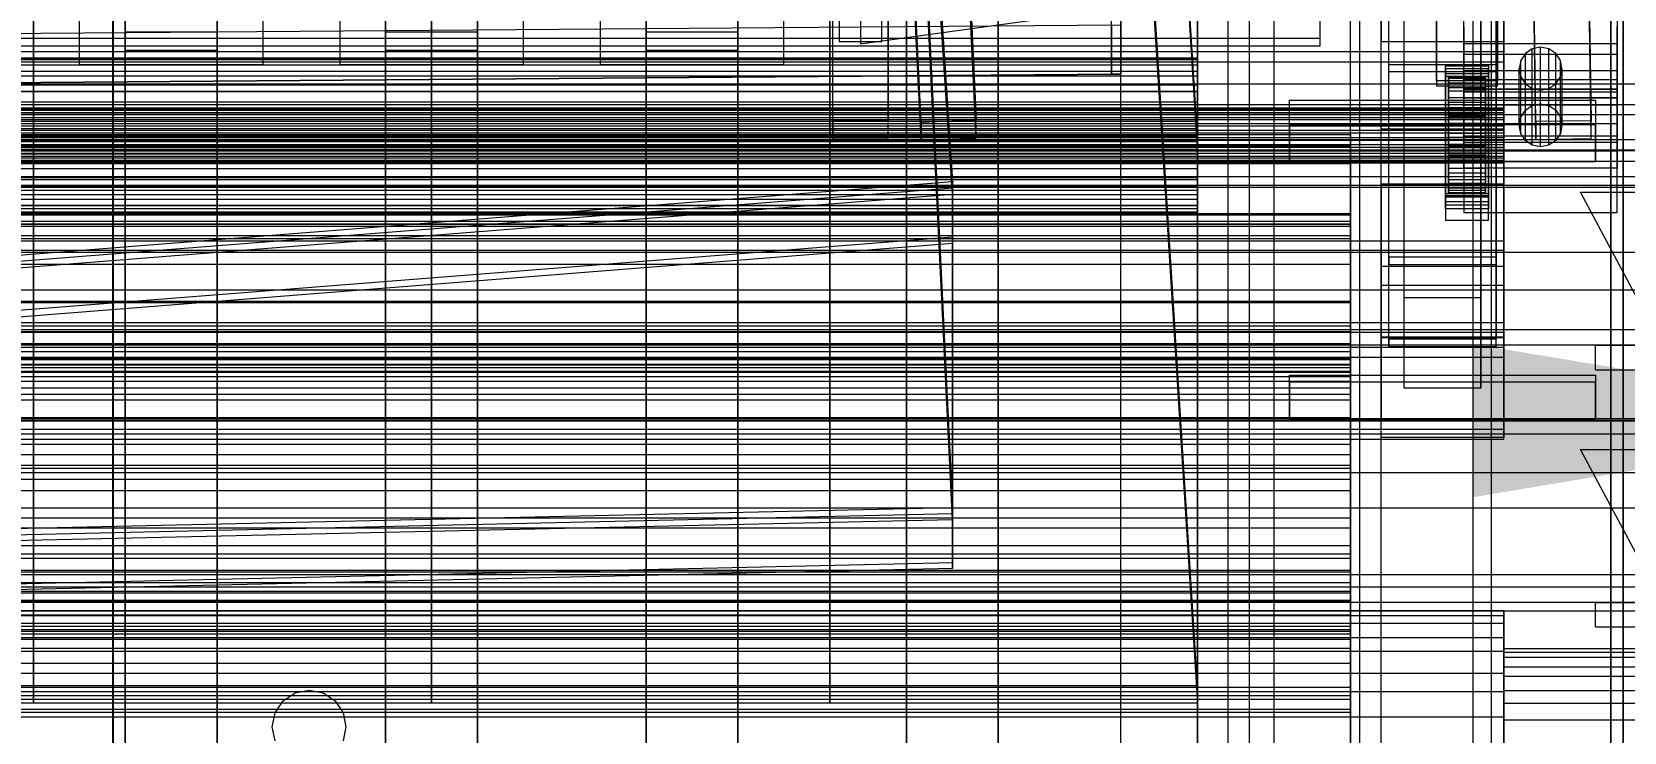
# Model space of a CAD drawing. Header units: millimetres. Extents: x -1970 to 34302, y -65268 to 6837.
# Drawn here: x -130 to 389, y -35402 to -35173 of the extents above; entities that cross this region are included whole.
import ezdxf

# ---------------------------------------------------------------- set-up
doc = ezdxf.new("R2010")
doc.units = ezdxf.units.MM
for name, color, linetype, lineweight in [('COTAS_O', 1, 'Continuous', 0), ('COTAS_P', 1, 'Continuous', 0), ('frontal_briquetadora', 7, 'Continuous', 0), ('frontal_C01', 7, 'Continuous', 0), ('frontal_C02', 7, 'Continuous', 0), ('frontal_C05', 7, 'Continuous', 0), ('frontal_C07', 7, 'Continuous', 0), ('frontal_dos-mix', 7, 'Continuous', 0), ('frontal_mix-C02', 7, 'Continuous', 0), ('frontal_tolva-C01', 7, 'Continuous', 0), ('frontal_tolva_provisional', 7, 'Continuous', 0)]:
    doc.layers.add(name, color=color, linetype=linetype, lineweight=lineweight)
doc.dimstyles.new('R19_100', dxfattribs={"dimtxt": 250, "dimasz": 150, "dimexe": 150, "dimexo": 80, "dimgap": 100, "dimtad": 1, "dimtih": 1, "dimtoh": 1, "dimdsep": 46, "dimcen": 0.09, "dimadec": 0, "dimazin": 0, "dimtfac": 1, "dimtdec": 4, "dimtofl": 0, "dimtmove": 0, "dimatfit": 3, "dimfxl": 1, "dimtolj": 1, "dimtzin": 0, "dimarcsym": 0})

# ---------------------------------------------------------------- blocks, each defined once
blk = doc.blocks.new('*D41')
at = {"layer": 'COTAS_O', "color": 0, "lineweight": -2, "transparency": 16777216}
for p, q in [((-1480, -35920), (-1480, -35150)), ((490, -35920), (490, -35150)), ((-1330, -35300), (340, -35300))]:
    blk.add_line(p, q, dxfattribs=at)
at = {"layer": 'COTAS_O', "color": 0, "transparency": 16777216}
for points in [[(-1330, -35275), (-1330, -35325), (-1480, -35300)], [(340, -35275), (340, -35325), (490, -35300)]]:
    blk.add_solid(points, dxfattribs=at)
at = {"layer": 'Defpoints', "color": 0, "transparency": 16777216}
for p in [(490, -35300), (-1480, -36000), (490, -36000)]:
    blk.add_point(p, dxfattribs=at)
blk = doc.blocks.new('*D42')
at = {"layer": 'COTAS_P', "color": 0, "lineweight": -2, "transparency": 16777216}
for p, q in [((-724, -34900), (46, -34900)), ((-104, -35850), (-104, -35050)), ((-724, -36000), (46, -36000))]:
    blk.add_line(p, q, dxfattribs=at)
at = {"layer": 'COTAS_P', "color": 0, "transparency": 16777216}
for points in [[(-129, -35050), (-79, -35050), (-104, -34900)], [(-129, -35850), (-79, -35850), (-104, -36000)]]:
    blk.add_solid(points, dxfattribs=at)
at = {"layer": 'Defpoints', "color": 0, "transparency": 16777216}
for p in [(-804, -34900), (-104, -34900), (-804, -36000)]:
    blk.add_point(p, dxfattribs=at)
blk = doc.blocks.new('*D43')
at = {"layer": 'COTAS_P', "color": 0, "lineweight": -2, "transparency": 16777216}
for p, q in [((-804, -35920), (-804, -35150)), ((804, -35920), (804, -35150)), ((-654, -35300), (654, -35300))]:
    blk.add_line(p, q, dxfattribs=at)
at = {"layer": 'COTAS_P', "color": 0, "transparency": 16777216}
for points in [[(-654, -35275), (-654, -35325), (-804, -35300)], [(654, -35275), (654, -35325), (804, -35300)]]:
    blk.add_solid(points, dxfattribs=at)
at = {"layer": 'Defpoints', "color": 0, "transparency": 16777216}
for p in [(804, -35300), (-804, -36000), (804, -36000)]:
    blk.add_point(p, dxfattribs=at)

msp = doc.modelspace()

# ---------------------------------------------------------------- linework, layer by layer
at = {"layer": 'frontal_briquetadora'}
for p, q in [((340, -35988), (340, -34950)), ((346, -35988), (346, -34950)), ((385, -35872.053), (385, -35072.053)), ((385, -35075.779), (385, -35875.779)), ((389, -35075.779), (389, -35875.779)), ((385, -35924.221), (385, -35124.221)), ((385, -35127.947), (385, -35927.947)), ((389, -35924.221), (389, -35124.221)), ((-1330, -35190), (490, -35190)), ((-1330, -35200), (490, -35200))]:
    msp.add_line(p, q, dxfattribs=at)
at = {"layer": 'frontal_C01'}
for p, q in [((250, -35586.788), (250, -32681.31)), ((250, -32686.07), (250, -35591.549)), ((250, -35207.289), (228.298, -34851.15)), ((228.298, -34856.869), (250, -35213.008)), ((-130, -35207.289), (-130, -34916.749)), ((0, -35207.289), (0, -34916.749)), ((130, -35207.289), (130, -34916.749)), ((-130, -34922.468), (-130, -35213.008)), ((0, -34922.468), (0, -35213.008)), ((130, -34922.468), (130, -35213.008)), ((155, -35483.3), (155, -35060.061)), ((185, -35060.061), (185, -35483.3)), ((155, -35066.148), (155, -35489.388)), ((185, -35489.388), (185, -35066.148)), ((140, -35077.075), (140, -35176.983)), ((-115, -35083.745), (-115, -35183.653)), ((-55, -35183.653), (-55, -35083.745)), ((-30, -35083.745), (-30, -35183.653)), ((30, -35183.653), (30, -35083.745)), ((55, -35083.745), (55, -35183.653)), ((115, -35183.653), (115, -35083.745)), ((-100, -35483.3), (-100, -35086.74)), ((-70, -35086.74), (-70, -35483.3)), ((-15, -35483.3), (-15, -35086.74)), ((15, -35086.74), (15, -35483.3)), ((70, -35483.3), (70, -35086.74)), ((100, -35086.74), (100, -35483.3)), ((-100, -35092.828), (-100, -35489.388)), ((-70, -35489.388), (-70, -35092.828)), ((-15, -35092.828), (-15, -35489.388)), ((15, -35489.388), (15, -35092.828)), ((70, -35092.828), (70, -35489.388)), ((100, -35489.388), (100, -35092.828)), ((140, -35153.17), (140, -35176.983)), ((155, -35570.047), (155, -35156.995)), ((185, -35156.995), (185, -35570.047)), ((-115, -35159.839), (-115, -35183.653)), ((-55, -35183.653), (-55, -35159.839)), ((-30, -35159.839), (-30, -35183.653)), ((30, -35183.653), (30, -35159.839)), ((55, -35159.839), (55, -35183.653)), ((115, -35183.653), (115, -35159.839)), ((155, -35163.083), (155, -35576.135)), ((185, -35576.135), (185, -35163.083)), ((140, -35176.983), (200, -35168.648)), ((-100, -35179.112), (-100, -35173.024)), ((-100, -35173.024), (-70, -35173.024)), ((-100, -35570.047), (-100, -35173.024)), ((-70, -35173.024), (-70, -35179.112)), ((-70, -35173.024), (-70, -35570.047)), ((-15, -35179.112), (-15, -35173.024)), ((-15, -35173.024), (15, -35173.024)), ((-15, -35570.047), (-15, -35173.024)), ((15, -35173.024), (15, -35179.112)), ((15, -35173.024), (15, -35570.047)), ((70, -35179.112), (70, -35173.024)), ((70, -35173.024), (100, -35173.024)), ((70, -35570.047), (70, -35173.024)), ((100, -35173.024), (100, -35179.112)), ((100, -35173.024), (100, -35570.047)), ((-70, -35179.112), (-100, -35179.112)), ((-100, -35179.112), (-100, -35576.135)), ((-70, -35576.135), (-70, -35179.112)), ((15, -35179.112), (-15, -35179.112)), ((-15, -35179.112), (-15, -35576.135)), ((15, -35576.135), (15, -35179.112)), ((100, -35179.112), (70, -35179.112)), ((70, -35179.112), (70, -35576.135)), ((100, -35576.135), (100, -35179.112)), ((-115, -35183.653), (-55, -35183.653)), ((-30, -35183.653), (30, -35183.653)), ((55, -35183.653), (115, -35183.653)), ((-300, -35206.577), (300, -35206.577)), ((300, -35210.404), (-300, -35210.404)), ((300, -35210.568), (-300, -35210.568)), ((-250, -35207.289), (-130, -35207.289)), ((-130, -35207.289), (0, -35207.289)), ((-130, -35213.008), (-130, -35207.289)), ((0, -35207.289), (130, -35207.289)), ((0, -35213.008), (0, -35207.289)), ((130, -35207.289), (250, -35207.289)), ((130, -35213.008), (130, -35207.289)), ((250, -35213.008), (250, -35207.289)), ((300, -35210.404), (300, -35206.577)), ((300, -35206.577), (300, -35232.406)), ((300, -35235.722), (300, -35210.404)), ((300, -35235.864), (300, -35210.568)), ((300, -35210.568), (300, -35216.044)), ((-450, -35211.727), (450, -35211.727)), ((-300, -35216.044), (300, -35216.044)), ((-130, -35213.008), (-250, -35213.008)), ((0, -35213.008), (-130, -35213.008)), ((130, -35213.008), (0, -35213.008)), ((250, -35213.008), (130, -35213.008)), ((300, -35216.044), (300, -35240.609)), ((450, -35223.902), (-450, -35223.902)), ((300, -35232.406), (-300, -35232.406)), ((-300, -35232.826), (300, -35232.826)), ((300, -35234.953), (-300, -35234.953)), ((-300, -35235.722), (300, -35235.722)), ((-300, -35235.864), (300, -35235.864)), ((300, -35236.544), (-300, -35236.544)), ((300, -35232.406), (300, -35235.722)), ((300, -35232.826), (300, -35281.682)), ((300, -35232.826), (300, -35234.953)), ((300, -35283.809), (300, -35234.953)), ((300, -35240.609), (300, -35235.864)), ((300, -35284.172), (300, -35236.544)), ((300, -35239.588), (300, -35236.544)), ((-300, -35239.588), (300, -35239.588)), ((300, -35240.609), (-300, -35240.609)), ((300, -35239.588), (300, -35287.216)), ((450, -35245.066), (-450, -35245.066)), ((-300, -35248.937), (300, -35248.937)), ((300, -35261.042), (300, -35248.937)), ((300, -35248.937), (300, -35269.109)), ((-450, -35257.241), (450, -35257.241)), ((300, -35261.042), (-300, -35261.042)), ((300, -35261.49), (-300, -35261.49)), ((300, -35279.598), (300, -35261.042)), ((300, -35279.986), (300, -35261.49)), ((300, -35261.49), (300, -35274.803)), ((300, -35269.109), (-300, -35269.109)), ((-300, -35270.858), (300, -35270.858)), ((300, -35269.109), (300, -35279.598)), ((300, -35270.858), (300, -35307.851)), ((300, -35270.858), (300, -35277.585)), ((-300, -35274.803), (300, -35274.803)), ((300, -35277.585), (-300, -35277.585)), ((300, -35274.803), (300, -35291.521)), ((300, -35314.579), (300, -35277.585)), ((-300, -35279.598), (300, -35279.598)), ((-300, -35279.986), (300, -35279.986)), ((300, -35280.135), (-300, -35280.135)), ((300, -35281.682), (-300, -35281.682)), ((300, -35281.934), (-300, -35281.934)), ((300, -35282.745), (-300, -35282.745)), ((-300, -35283.809), (300, -35283.809)), ((300, -35291.521), (300, -35279.986)), ((300, -35285.694), (300, -35280.135)), ((300, -35280.135), (300, -35282.745)), ((300, -35283.809), (300, -35281.682)), ((300, -35315.571), (300, -35281.934)), ((300, -35289.333), (300, -35281.934)), ((300, -35282.745), (300, -35293.346)), ((-300, -35284.172), (300, -35284.172)), ((300, -35285.694), (-300, -35285.694)), ((300, -35287.216), (-300, -35287.216)), ((300, -35284.172), (300, -35287.216)), ((300, -35299.042), (300, -35285.694)), ((-300, -35289.333), (300, -35289.333)), ((300, -35291.521), (-300, -35291.521)), ((300, -35293.346), (-300, -35293.346)), ((300, -35289.333), (300, -35322.97)), ((300, -35293.346), (300, -35311.215)), ((300, -35299.042), (-300, -35299.042)), ((300, -35319.271), (300, -35299.042)), ((300, -35307.851), (-300, -35307.851)), ((300, -35314.579), (300, -35307.851)), ((300, -35311.215), (-300, -35311.215)), ((-300, -35314.579), (300, -35314.579)), ((300, -35311.215), (300, -35335.135)), ((-300, -35315.571), (300, -35315.571)), ((300, -35319.271), (-300, -35319.271)), ((300, -35315.571), (300, -35322.97)), ((300, -35345.001), (300, -35319.271)), ((300, -35322.97), (-300, -35322.97)), ((-300, -35331.774), (300, -35331.774)), ((300, -35335.135), (-300, -35335.135)), ((300, -35348.914), (300, -35331.774)), ((300, -35331.774), (300, -35340.885)), ((300, -35335.135), (300, -35363.475)), ((300, -35340.885), (-300, -35340.885)), ((300, -35340.885), (300, -35355.736)), ((-300, -35343.493), (300, -35343.493)), ((300, -35345.001), (-300, -35345.001)), ((300, -35343.493), (300, -35358.712)), ((300, -35343.493), (300, -35353.019)), ((300, -35374.479), (300, -35345.001)), ((300, -35348.914), (-300, -35348.914)), ((300, -35349.525), (-300, -35349.525)), ((300, -35355.736), (300, -35348.914)), ((300, -35356.266), (300, -35349.525)), ((300, -35349.525), (300, -35367.107)), ((300, -35353.019), (-300, -35353.019)), ((-300, -35355.736), (300, -35355.736)), ((-300, -35356.266), (300, -35356.266)), ((300, -35368.238), (300, -35353.019)), ((300, -35371.5), (300, -35356.266)), ((300, -35358.712), (-300, -35358.712)), ((300, -35358.959), (-300, -35358.959)), ((300, -35368.238), (300, -35358.712)), ((300, -35369.593), (300, -35358.959)), ((300, -35368.73), (300, -35358.959)), ((350, -35362.132), (-350, -35362.132)), ((350, -35363.803), (-350, -35363.803)), ((350, -35366.226), (-350, -35366.226)), ((-300, -35363.475), (300, -35363.475)), ((-300, -35367.107), (300, -35367.107)), ((300, -35363.475), (300, -35394.304)), ((300, -35367.107), (300, -35371.5)), ((350, -35363.803), (350, -35362.132)), ((350, -35362.132), (350, -35366.226)), ((350, -35370.985), (350, -35363.803)), ((350, -35366.226), (350, -35375.462)), ((350, -35370.985), (-350, -35370.985)), ((-300, -35368.238), (300, -35368.238)), ((-300, -35368.73), (300, -35368.73)), ((-300, -35369.593), (300, -35369.593)), ((300, -35371.5), (-300, -35371.5)), ((300, -35368.73), (300, -35379.364)), ((300, -35369.593), (300, -35379.364)), ((350, -35382.583), (350, -35370.985)), ((350, -35375.462), (-350, -35375.462)), ((300, -35374.479), (-300, -35374.479)), ((300, -35405.696), (300, -35374.479)), ((350, -35377.336), (350, -35374.589)), ((350, -35374.589), (350, -35375.71)), ((500, -35374.589), (350, -35374.589)), ((350, -35375.462), (350, -35388.434)), ((350, -35375.71), (350, -35380.529)), ((500, -35375.71), (350, -35375.71)), ((350, -35383.534), (350, -35377.336)), ((500, -35377.336), (350, -35377.336)), ((350, -35382.583), (-350, -35382.583)), ((300, -35379.364), (-300, -35379.364)), ((350, -35380.529), (350, -35388.313)), ((500, -35380.529), (350, -35380.529)), ((350, -35396.834), (350, -35382.583)), ((350, -35392.238), (350, -35383.534)), ((500, -35383.534), (350, -35383.534)), ((-350, -35388.434), (350, -35388.434)), ((350, -35388.313), (350, -35397.875)), ((500, -35388.313), (350, -35388.313)), ((350, -35388.434), (350, -35403.166)), ((350, -35402.125), (350, -35392.238)), ((350, -35392.238), (500, -35392.238)), ((350, -35396.834), (-350, -35396.834)), ((300, -35394.304), (-300, -35394.304)), ((300, -35394.304), (300, -35425.521)), ((350, -35411.566), (350, -35396.834)), ((350, -35397.875), (350, -35407.762)), ((500, -35397.875), (350, -35397.875))]:
    msp.add_line(p, q, dxfattribs=at)
at = {"layer": 'frontal_C02'}
for p, q in [((250, -35767.535), (250, -32976.99)), ((250, -32981.769), (250, -35772.314)), ((360.514, -35202.297), (357.646, -35008.53)), ((375.644, -35008.286), (378.512, -35202.053)), ((360.514, -35208.143), (357.646, -35014.376)), ((378.512, -35207.899), (375.644, -35014.132)), ((250, -35386.528), (228.298, -35041.759)), ((228.298, -35047.5), (250, -35392.269)), ((-130, -35386.528), (-130, -35107.617)), ((0, -35386.528), (0, -35107.617)), ((130, -35386.528), (130, -35107.617)), ((-130, -35113.358), (-130, -35392.269)), ((0, -35113.358), (0, -35392.269)), ((130, -35113.358), (130, -35392.269)), ((159.83, -35202.642), (156.962, -35143.265)), ((174.943, -35142.471), (177.811, -35201.848)), ((177.811, -35207.694), (174.943, -35148.317)), ((159.83, -35208.488), (156.962, -35149.112)), ((131, -35202.244), (131, -35156.722)), ((149, -35156.722), (149, -35202.244)), ((131, -35208.089), (131, -35162.567)), ((133, -35162.194), (133, -35176.222)), ((147, -35176.222), (147, -35162.194)), ((149, -35208.089), (149, -35162.567)), ((133, -35166.659), (133, -35176.222)), ((147, -35176.222), (147, -35166.659)), ((133, -35176.222), (147, -35176.222)), ((-425, -35196.786), (425, -35196.786)), ((149, -35202.244), (131, -35202.244)), ((131, -35202.244), (131, -35208.089)), ((149, -35208.089), (149, -35202.244)), ((177.811, -35201.848), (159.83, -35202.642)), ((159.83, -35202.642), (159.83, -35208.488)), ((177.811, -35207.694), (177.811, -35201.848)), ((378.512, -35202.053), (360.514, -35202.297)), ((360.514, -35202.297), (360.514, -35208.143)), ((378.512, -35207.899), (378.512, -35202.053)), ((425, -35208.262), (-425, -35208.262)), ((131, -35208.089), (149, -35208.089)), ((159.83, -35208.488), (177.811, -35207.694)), ((360.514, -35208.143), (378.512, -35207.899)), ((425, -35211.633), (-425, -35211.633)), ((-425, -35223.11), (425, -35223.11)), ((-450, -35316.924), (450, -35316.924)), ((450, -35328.615), (-450, -35328.615)), ((450, -35350.396), (-450, -35350.396)), ((-450, -35362.087), (450, -35362.087)), ((-300, -35387.01), (300, -35387.01)), ((-250, -35386.528), (-130, -35386.528)), ((-130, -35386.528), (0, -35386.528)), ((-130, -35392.269), (-130, -35386.528)), ((0, -35386.528), (130, -35386.528)), ((0, -35392.269), (0, -35386.528)), ((130, -35386.528), (250, -35386.528)), ((130, -35392.269), (130, -35386.528)), ((250, -35392.269), (250, -35386.528)), ((300, -35391.059), (300, -35387.01)), ((300, -35387.01), (300, -35412.781)), ((300, -35389.935), (-300, -35389.935)), ((300, -35391.059), (-300, -35391.059)), ((-130, -35392.269), (-250, -35392.269)), ((0, -35392.269), (-130, -35392.269)), ((130, -35392.269), (0, -35392.269)), ((250, -35392.269), (130, -35392.269)), ((300, -35415.315), (300, -35389.935)), ((300, -35389.935), (300, -35395.193)), ((300, -35416.29), (300, -35391.059)), ((-300, -35395.193), (300, -35395.193)), ((300, -35395.193), (300, -35419.872))]:
    msp.add_line(p, q, dxfattribs=at)
at = {"layer": 'frontal_C05'}
for p, q in [((260, -35980), (260, -35030)), ((267, -35980), (267, -35030)), ((303, -35980), (303, -35030)), ((310, -35980), (310, -35030))]:
    msp.add_line(p, q, dxfattribs=at)
at = {"layer": 'frontal_C07'}
for p, q in [((250, -35224.757), (250, -34874.757)), ((250, -34879.741), (250, -35229.741)), ((317.5, -35259.776), (317.5, -35073.516)), ((342.5, -35073.516), (342.5, -35259.776)), ((310, -35176.183), (310, -35079.632)), ((350, -35176.183), (350, -35079.632)), ((312.5, -35246.609), (312.5, -35087.128)), ((312.5, -35249.023), (312.5, -35089.542)), ((347.5, -35087.128), (347.5, -35246.609)), ((347.5, -35249.023), (347.5, -35089.542)), ((317.5, -35289.414), (317.5, -35103.154)), ((342.5, -35289.414), (342.5, -35103.154)), ((310, -35204.822), (310, -35108.27)), ((350, -35204.822), (350, -35108.27)), ((310, -35126.345), (310, -35176.183)), ((310, -35222.897), (310, -35126.345)), ((350, -35176.183), (350, -35126.345)), ((350, -35126.345), (350, -35222.897)), ((350, -35144.671), (350, -35179.558)), ((350, -35182.776), (350, -35147.89)), ((328, -35189.033), (328, -35151.754)), ((328, -35153.363), (328, -35190.642)), ((348, -35151.754), (348, -35189.033)), ((348, -35190.642), (348, -35153.363)), ((250, -35175.177), (250, -35156.034)), ((250, -35163.52), (250, -35182.152)), ((337, -35180.452), (337, -35164.434)), ((387, -35164.434), (387, -35180.452)), ((310, -35204.822), (310, -35164.951)), ((350, -35164.951), (350, -35204.822)), ((310, -35210.856), (310, -35170.986)), ((337, -35171.422), (337, -35185.8)), ((350, -35170.986), (350, -35210.856)), ((387, -35185.8), (387, -35171.422)), ((350, -35179.558), (-350, -35179.558)), ((250, -35175.177), (-250, -35175.177)), ((250, -35192.604), (250, -35175.177)), ((310, -35176.183), (350, -35176.183)), ((310, -35272.735), (310, -35176.183)), ((337, -35196.955), (337, -35176.841)), ((337, -35176.841), (387, -35176.841)), ((337, -35191.792), (337, -35176.841)), ((350, -35272.735), (350, -35176.183)), ((350, -35182.776), (350, -35179.558)), ((359.321, -35178.597), (357.05, -35180.109)), ((362, -35178.065), (359.321, -35178.597)), ((359.321, -35197.102), (359.321, -35178.597)), ((364.679, -35178.597), (362, -35178.065)), ((362, -35196.571), (362, -35178.065)), ((366.95, -35180.109), (364.679, -35178.597)), ((364.679, -35197.102), (364.679, -35178.597)), ((387, -35176.841), (387, -35196.955)), ((387, -35176.841), (387, -35191.792)), ((-350, -35182.776), (350, -35182.776)), ((-250, -35181.465), (250, -35181.465)), ((-250, -35181.799), (250, -35181.799)), ((250, -35182.152), (-250, -35182.152)), ((-250, -35182.856), (250, -35182.856)), ((-250, -35183.835), (250, -35183.835)), ((250, -35181.799), (250, -35181.465)), ((250, -35181.465), (250, -35182.856)), ((250, -35183.835), (250, -35181.799)), ((250, -35182.152), (250, -35198.594)), ((250, -35182.856), (250, -35185.879)), ((250, -35187.435), (250, -35183.835)), ((312.5, -35186.093), (312.5, -35183.68)), ((312.5, -35183.68), (347.5, -35183.68)), ((312.5, -35273.388), (312.5, -35183.68)), ((331, -35185.046), (331, -35184.08)), ((331, -35184.08), (345, -35184.08)), ((331, -35225.944), (331, -35184.08)), ((345, -35185.046), (331, -35185.046)), ((331, -35185.046), (331, -35226.91)), ((337, -35191.834), (337, -35180.452)), ((387, -35180.452), (337, -35180.452)), ((345, -35184.08), (345, -35185.046)), ((345, -35184.08), (345, -35225.944)), ((345, -35226.91), (345, -35185.046)), ((347.5, -35183.68), (347.5, -35186.093)), ((347.5, -35183.68), (347.5, -35273.388)), ((355.533, -35182.373), (355, -35185.043)), ((355, -35185.043), (355.533, -35187.713)), ((355, -35203.548), (355, -35185.043)), ((357.05, -35180.109), (355.533, -35182.373)), ((355.533, -35200.878), (355.533, -35182.373)), ((357.05, -35198.615), (357.05, -35180.109)), ((368.467, -35182.373), (366.95, -35180.109)), ((366.95, -35198.615), (366.95, -35180.109)), ((369, -35185.043), (368.467, -35182.373)), ((368.467, -35200.878), (368.467, -35182.373)), ((368.467, -35187.713), (369, -35185.043)), ((369, -35185.043), (369, -35203.548)), ((387, -35180.452), (387, -35191.834)), ((-250, -35185.879), (250, -35185.879)), ((-250, -35187.435), (250, -35187.435)), ((-250, -35190.325), (250, -35190.325)), ((250, -35185.879), (250, -35190.325)), ((250, -35192.354), (250, -35187.435)), ((250, -35190.325), (250, -35195.893)), ((347.5, -35186.093), (312.5, -35186.093)), ((312.5, -35275.802), (312.5, -35186.093)), ((348, -35189.033), (328, -35189.033)), ((328, -35189.033), (328, -35190.642)), ((331, -35187.621), (331, -35186.655)), ((331, -35186.655), (345, -35186.655)), ((331, -35228.519), (331, -35186.655)), ((345, -35187.621), (331, -35187.621)), ((331, -35187.621), (331, -35229.484)), ((332, -35197.812), (332, -35187.844)), ((332, -35187.844), (332, -35188.094)), ((332, -35187.844), (344, -35187.844)), ((332, -35188.885), (332, -35187.844)), ((332, -35197.93), (332, -35188.094)), ((332, -35188.094), (332, -35189.617)), ((332, -35188.094), (344, -35188.094)), ((332, -35198.305), (332, -35188.885)), ((332, -35188.885), (344, -35188.885)), ((332, -35191.146), (332, -35188.885)), ((332, -35198.651), (332, -35189.617)), ((332, -35189.617), (332, -35192.31)), ((332, -35189.617), (344, -35189.617)), ((337, -35185.8), (337, -35194.729)), ((387, -35185.8), (337, -35185.8)), ((337, -35203.092), (337, -35188.609)), ((337, -35188.609), (387, -35188.609)), ((337, -35194.59), (337, -35188.609)), ((344, -35188.094), (344, -35187.844)), ((344, -35187.844), (344, -35197.812)), ((344, -35187.844), (344, -35188.885)), ((344, -35189.617), (344, -35188.094)), ((344, -35188.094), (344, -35197.93)), ((344, -35188.885), (344, -35198.305)), ((344, -35188.885), (344, -35191.146)), ((344, -35192.31), (344, -35189.617)), ((344, -35189.617), (344, -35198.651)), ((345, -35186.655), (345, -35187.621)), ((345, -35186.655), (345, -35228.519)), ((345, -35229.484), (345, -35187.621)), ((347.5, -35275.802), (347.5, -35186.093)), ((348, -35190.642), (348, -35189.033)), ((355.533, -35187.713), (357.05, -35189.976)), ((355.533, -35206.219), (355.533, -35187.713)), ((357.05, -35189.976), (359.321, -35191.489)), ((357.05, -35208.482), (357.05, -35189.976)), ((364.679, -35191.489), (366.95, -35189.976)), ((366.95, -35189.976), (368.467, -35187.713)), ((366.95, -35208.482), (366.95, -35189.976)), ((368.467, -35206.219), (368.467, -35187.713)), ((387, -35194.729), (387, -35185.8)), ((387, -35188.609), (387, -35203.092)), ((387, -35188.609), (387, -35194.59)), ((-250, -35192.354), (250, -35192.354)), ((250, -35192.604), (-250, -35192.604)), ((250, -35198.256), (250, -35192.354)), ((250, -35207.128), (250, -35192.604)), ((280, -35203.361), (280, -35195.288)), ((280, -35195.288), (380, -35195.288)), ((280, -35215.361), (280, -35195.288)), ((328, -35190.642), (348, -35190.642)), ((332, -35199.376), (332, -35191.146)), ((332, -35191.146), (344, -35191.146)), ((332, -35194.472), (332, -35191.146)), ((332, -35199.927), (332, -35192.31)), ((332, -35192.31), (332, -35195.989)), ((332, -35192.31), (344, -35192.31)), ((332, -35200.951), (332, -35194.472)), ((332, -35194.472), (344, -35194.472)), ((332, -35198.637), (332, -35194.472)), ((387, -35191.792), (337, -35191.792)), ((337, -35191.792), (337, -35211.907)), ((337, -35196.848), (337, -35191.834)), ((387, -35191.834), (337, -35191.834)), ((337, -35207.079), (337, -35192.597)), ((337, -35192.597), (387, -35192.597)), ((337, -35217.515), (337, -35192.597)), ((387, -35194.59), (337, -35194.59)), ((337, -35194.59), (337, -35209.073)), ((337, -35194.729), (337, -35196.848)), ((387, -35194.729), (337, -35194.729)), ((344, -35191.146), (344, -35199.376)), ((344, -35191.146), (344, -35194.472)), ((344, -35195.989), (344, -35192.31)), ((344, -35192.31), (344, -35199.927)), ((344, -35194.472), (344, -35200.951)), ((344, -35194.472), (344, -35198.637)), ((359.321, -35191.489), (362, -35192.02)), ((359.321, -35209.995), (359.321, -35191.489)), ((362, -35192.02), (364.679, -35191.489)), ((362, -35210.526), (362, -35192.02)), ((364.679, -35209.995), (364.679, -35191.489)), ((380, -35195.288), (380, -35203.361)), ((380, -35195.288), (380, -35215.361)), ((387, -35211.907), (387, -35191.792)), ((387, -35191.834), (387, -35196.848)), ((387, -35192.597), (387, -35207.079)), ((387, -35192.597), (387, -35217.515)), ((387, -35209.073), (387, -35194.59)), ((387, -35196.848), (387, -35194.729)), ((-350, -35197.812), (350, -35197.812)), ((-350, -35197.93), (350, -35197.93)), ((-350, -35198.305), (350, -35198.305)), ((-350, -35198.651), (350, -35198.651)), ((-350, -35199.376), (350, -35199.376)), ((-350, -35199.927), (350, -35199.927)), ((-250, -35195.893), (250, -35195.893)), ((-250, -35198.256), (250, -35198.256)), ((250, -35198.594), (-250, -35198.594)), ((250, -35195.893), (250, -35202.204)), ((250, -35204.739), (250, -35198.256)), ((250, -35198.594), (250, -35211.724)), ((332, -35201.67), (332, -35195.989)), ((332, -35195.989), (332, -35200.404)), ((332, -35195.989), (344, -35195.989)), ((332, -35197.93), (332, -35197.812)), ((344, -35197.812), (332, -35197.812)), ((332, -35197.812), (332, -35198.305)), ((332, -35198.651), (332, -35197.93)), ((344, -35197.93), (332, -35197.93)), ((344, -35198.305), (332, -35198.305)), ((332, -35198.305), (332, -35199.376)), ((332, -35202.924), (332, -35198.637)), ((332, -35198.637), (344, -35198.637)), ((332, -35203.357), (332, -35198.637)), ((332, -35199.927), (332, -35198.651)), ((344, -35198.651), (332, -35198.651)), ((344, -35199.376), (332, -35199.376)), ((332, -35199.376), (332, -35200.951)), ((332, -35201.67), (332, -35199.927)), ((344, -35199.927), (332, -35199.927)), ((332, -35203.761), (332, -35200.404)), ((332, -35200.404), (332, -35205.254)), ((332, -35200.404), (344, -35200.404)), ((387, -35196.848), (337, -35196.848)), ((387, -35196.955), (337, -35196.955)), ((337, -35196.955), (337, -35211.907)), ((344, -35200.404), (344, -35195.989)), ((344, -35195.989), (344, -35201.67)), ((344, -35197.812), (344, -35197.93)), ((344, -35198.305), (344, -35197.812)), ((344, -35197.93), (344, -35198.651)), ((344, -35199.376), (344, -35198.305)), ((344, -35198.637), (344, -35202.924)), ((344, -35198.637), (344, -35203.357)), ((344, -35198.651), (344, -35199.927)), ((344, -35200.951), (344, -35199.376)), ((344, -35199.927), (344, -35201.67)), ((344, -35205.254), (344, -35200.404)), ((344, -35200.404), (344, -35203.761)), ((350, -35197.93), (350, -35197.812)), ((350, -35197.812), (350, -35198.305)), ((350, -35198.651), (350, -35197.93)), ((350, -35198.305), (350, -35199.376)), ((350, -35199.927), (350, -35198.651)), ((350, -35199.376), (350, -35200.951)), ((350, -35201.67), (350, -35199.927)), ((355.533, -35200.878), (357.05, -35198.615)), ((357.05, -35198.615), (359.321, -35197.102)), ((359.321, -35197.102), (362, -35196.571)), ((362, -35196.571), (364.679, -35197.102)), ((364.679, -35197.102), (366.95, -35198.615)), ((366.95, -35198.615), (368.467, -35200.878)), ((387, -35211.907), (387, -35196.955)), ((-350, -35200.951), (350, -35200.951)), ((-350, -35201.67), (350, -35201.67)), ((-350, -35202.924), (350, -35202.924)), ((-350, -35203.761), (350, -35203.761)), ((-350, -35205.16), (350, -35205.16)), ((-250, -35202.204), (250, -35202.204)), ((250, -35204.739), (-250, -35204.739)), ((250, -35202.204), (250, -35208.826)), ((250, -35211.361), (250, -35204.739)), ((380, -35203.361), (280, -35203.361)), ((280, -35203.361), (280, -35215.361)), ((350, -35204.822), (310, -35204.822)), ((310, -35210.856), (310, -35204.822)), ((344, -35200.951), (332, -35200.951)), ((332, -35200.951), (332, -35202.924)), ((332, -35203.761), (332, -35201.67)), ((344, -35201.67), (332, -35201.67)), ((344, -35202.924), (332, -35202.924)), ((332, -35202.924), (332, -35205.16)), ((332, -35205.16), (332, -35203.357)), ((332, -35203.357), (344, -35203.357)), ((332, -35208.311), (332, -35203.357)), ((332, -35206.058), (332, -35203.761)), ((344, -35203.761), (332, -35203.761)), ((344, -35205.16), (332, -35205.16)), ((332, -35205.16), (332, -35207.507)), ((332, -35205.254), (332, -35206.058)), ((344, -35205.254), (332, -35205.254)), ((332, -35205.254), (332, -35210.207)), ((387, -35203.092), (337, -35203.092)), ((337, -35203.092), (337, -35209.073)), ((344, -35202.924), (344, -35200.951)), ((344, -35201.67), (344, -35203.761)), ((344, -35205.16), (344, -35202.924)), ((344, -35203.357), (344, -35205.16)), ((344, -35203.357), (344, -35208.311)), ((344, -35203.761), (344, -35206.058)), ((344, -35207.507), (344, -35205.16)), ((344, -35206.058), (344, -35205.254)), ((344, -35210.207), (344, -35205.254)), ((350, -35200.951), (350, -35202.924)), ((350, -35203.761), (350, -35201.67)), ((350, -35202.924), (350, -35205.16)), ((350, -35206.058), (350, -35203.761)), ((350, -35210.856), (350, -35204.822)), ((350, -35205.16), (350, -35207.507)), ((355, -35203.548), (355.533, -35200.878)), ((355.533, -35206.219), (355, -35203.548)), ((368.467, -35200.878), (369, -35203.548)), ((369, -35203.548), (368.467, -35206.219)), ((380, -35215.361), (380, -35203.361)), ((387, -35209.073), (387, -35203.092)), ((350, -35206.058), (-350, -35206.058)), ((-350, -35207.507), (350, -35207.507)), ((-350, -35208.405), (350, -35208.405)), ((-350, -35209.804), (350, -35209.804)), ((-350, -35210.641), (350, -35210.641)), ((250, -35207.128), (-250, -35207.128)), ((-250, -35208.826), (250, -35208.826)), ((250, -35217.759), (250, -35207.128)), ((250, -35208.826), (250, -35215.309)), ((350, -35210.856), (310, -35210.856)), ((332, -35206.058), (344, -35206.058)), ((332, -35208.405), (332, -35206.058)), ((332, -35207.507), (332, -35208.311)), ((344, -35207.507), (332, -35207.507)), ((332, -35207.507), (332, -35209.804)), ((332, -35208.311), (344, -35208.311)), ((332, -35213.161), (332, -35208.311)), ((332, -35210.641), (332, -35208.405)), ((332, -35208.405), (332, -35210.207)), ((344, -35208.405), (332, -35208.405)), ((332, -35209.804), (332, -35213.161)), ((344, -35209.804), (332, -35209.804)), ((332, -35209.804), (332, -35211.895)), ((332, -35210.207), (332, -35214.928)), ((332, -35210.207), (344, -35210.207)), ((332, -35212.614), (332, -35210.641)), ((332, -35210.641), (332, -35214.928)), ((344, -35210.641), (332, -35210.641)), ((387, -35207.079), (337, -35207.079)), ((337, -35207.079), (337, -35231.998)), ((337, -35209.073), (387, -35209.073)), ((344, -35206.058), (344, -35208.405)), ((344, -35208.311), (344, -35207.507)), ((344, -35209.804), (344, -35207.507)), ((344, -35208.311), (344, -35213.161)), ((344, -35210.207), (344, -35208.405)), ((344, -35208.405), (344, -35210.641)), ((344, -35213.161), (344, -35209.804)), ((344, -35211.895), (344, -35209.804)), ((344, -35214.928), (344, -35210.207)), ((344, -35214.928), (344, -35210.641)), ((344, -35210.641), (344, -35212.614)), ((350, -35208.405), (350, -35206.058)), ((350, -35207.507), (350, -35209.804)), ((350, -35210.641), (350, -35208.405)), ((350, -35209.804), (350, -35211.895)), ((350, -35212.614), (350, -35210.641)), ((357.05, -35208.482), (355.533, -35206.219)), ((359.321, -35209.995), (357.05, -35208.482)), ((362, -35210.526), (359.321, -35209.995)), ((364.679, -35209.995), (362, -35210.526)), ((366.95, -35208.482), (364.679, -35209.995)), ((368.467, -35206.219), (366.95, -35208.482)), ((387, -35231.998), (387, -35207.079)), ((430, -35215.361), (-430, -35215.361)), ((-350, -35211.895), (350, -35211.895)), ((-350, -35212.614), (350, -35212.614)), ((-350, -35213.638), (350, -35213.638)), ((-350, -35214.189), (350, -35214.189)), ((-350, -35214.913), (350, -35214.913)), ((-350, -35215.26), (350, -35215.26)), ((-350, -35215.635), (350, -35215.635)), ((-350, -35215.753), (350, -35215.753)), ((-250, -35211.361), (250, -35211.361)), ((250, -35211.724), (-250, -35211.724)), ((-250, -35215.309), (250, -35215.309)), ((250, -35217.671), (250, -35211.361)), ((250, -35211.724), (250, -35220.648)), ((250, -35215.309), (250, -35221.211)), ((280, -35215.361), (380, -35215.361)), ((332, -35211.895), (332, -35217.576)), ((344, -35211.895), (332, -35211.895)), ((332, -35211.895), (332, -35213.638)), ((332, -35214.189), (332, -35212.614)), ((332, -35212.614), (332, -35219.093)), ((344, -35212.614), (332, -35212.614)), ((332, -35213.161), (344, -35213.161)), ((332, -35217.576), (332, -35213.161)), ((332, -35213.638), (332, -35221.255)), ((344, -35213.638), (332, -35213.638)), ((332, -35213.638), (332, -35214.913)), ((332, -35215.26), (332, -35214.189)), ((332, -35214.189), (332, -35222.419)), ((344, -35214.189), (332, -35214.189)), ((332, -35214.913), (332, -35223.948)), ((344, -35214.913), (332, -35214.913)), ((332, -35214.913), (332, -35215.635)), ((332, -35214.928), (332, -35219.093)), ((332, -35214.928), (344, -35214.928)), ((332, -35215.753), (332, -35215.26)), ((332, -35215.26), (332, -35224.68)), ((344, -35215.26), (332, -35215.26)), ((332, -35215.635), (332, -35225.471)), ((344, -35215.635), (332, -35215.635)), ((332, -35215.635), (332, -35215.753)), ((332, -35215.753), (332, -35225.721)), ((344, -35215.753), (332, -35215.753)), ((337, -35211.907), (387, -35211.907)), ((344, -35217.576), (344, -35211.895)), ((344, -35213.638), (344, -35211.895)), ((344, -35219.093), (344, -35212.614)), ((344, -35212.614), (344, -35214.189)), ((344, -35213.161), (344, -35217.576)), ((344, -35221.255), (344, -35213.638)), ((344, -35214.913), (344, -35213.638)), ((344, -35222.419), (344, -35214.189)), ((344, -35214.189), (344, -35215.26)), ((344, -35223.948), (344, -35214.913)), ((344, -35215.635), (344, -35214.913)), ((344, -35219.093), (344, -35214.928)), ((344, -35224.68), (344, -35215.26)), ((344, -35215.26), (344, -35215.753)), ((344, -35225.471), (344, -35215.635)), ((344, -35215.753), (344, -35215.635)), ((344, -35225.721), (344, -35215.753)), ((350, -35211.895), (350, -35213.638)), ((350, -35214.189), (350, -35212.614)), ((350, -35213.638), (350, -35214.913)), ((350, -35215.26), (350, -35214.189)), ((350, -35214.913), (350, -35215.635)), ((350, -35215.753), (350, -35215.26)), ((350, -35215.635), (350, -35215.753)), ((430, -35220.361), (-430, -35220.361)), ((-250, -35217.671), (250, -35217.671)), ((250, -35217.759), (-250, -35217.759)), ((250, -35220.648), (-250, -35220.648)), ((-250, -35221.211), (250, -35221.211)), ((250, -35223.24), (250, -35217.671)), ((250, -35223.771), (250, -35217.759)), ((250, -35220.648), (250, -35224.757)), ((250, -35221.211), (250, -35226.13)), ((332, -35217.576), (344, -35217.576)), ((332, -35221.255), (332, -35217.576)), ((332, -35219.093), (332, -35222.419)), ((332, -35219.093), (344, -35219.093)), ((332, -35221.255), (344, -35221.255)), ((332, -35223.948), (332, -35221.255)), ((387, -35217.515), (337, -35217.515)), ((337, -35217.515), (337, -35231.998)), ((344, -35217.576), (344, -35221.255)), ((344, -35222.419), (344, -35219.093)), ((344, -35221.255), (344, -35223.948)), ((387, -35231.998), (387, -35217.515)), ((-250, -35223.24), (250, -35223.24)), ((250, -35223.771), (-250, -35223.771)), ((-250, -35224.757), (250, -35224.757)), ((-250, -35226.13), (250, -35226.13)), ((250, -35227.686), (250, -35223.24)), ((250, -35224.757), (250, -35223.771)), ((250, -35224.757), (250, -35229.741)), ((250, -35226.13), (250, -35229.73)), ((350, -35222.822), (310, -35222.822)), ((310, -35222.822), (310, -35272.81)), ((310, -35249.601), (310, -35222.822)), ((310, -35272.735), (310, -35222.897)), ((310, -35222.897), (350, -35222.897)), ((331, -35226.575), (331, -35222.873)), ((331, -35222.873), (345, -35222.873)), ((331, -35230.848), (331, -35222.873)), ((345, -35225.944), (331, -35225.944)), ((331, -35225.944), (331, -35226.91)), ((345, -35226.575), (331, -35226.575)), ((331, -35226.575), (331, -35234.549)), ((332, -35222.419), (332, -35224.68)), ((332, -35222.419), (344, -35222.419)), ((332, -35223.948), (344, -35223.948)), ((332, -35225.471), (332, -35223.948)), ((332, -35224.68), (332, -35225.721)), ((332, -35224.68), (344, -35224.68)), ((332, -35225.471), (344, -35225.471)), ((332, -35225.721), (332, -35225.471)), ((332, -35225.721), (344, -35225.721)), ((344, -35224.68), (344, -35222.419)), ((344, -35223.948), (344, -35225.471)), ((344, -35225.721), (344, -35224.68)), ((344, -35225.471), (344, -35225.721)), ((345, -35222.873), (345, -35226.575)), ((345, -35222.873), (345, -35230.848)), ((345, -35226.91), (345, -35225.944)), ((345, -35234.549), (345, -35226.575)), ((350, -35272.81), (350, -35222.822)), ((350, -35222.822), (350, -35249.601)), ((350, -35222.897), (350, -35272.735)), ((430, -35328.361), (375, -35225.361)), ((375, -35225.361), (430, -35225.361)), ((-250, -35227.686), (250, -35227.686)), ((-250, -35229.73), (250, -35229.73)), ((250, -35229.741), (-250, -35229.741)), ((-250, -35230.708), (250, -35230.708)), ((-250, -35231.766), (250, -35231.766)), ((250, -35230.708), (250, -35227.686)), ((250, -35229.73), (250, -35231.766)), ((250, -35232.1), (250, -35230.708)), ((250, -35231.766), (250, -35232.1)), ((331, -35226.91), (345, -35226.91)), ((345, -35228.519), (331, -35228.519)), ((331, -35228.519), (331, -35229.484)), ((331, -35229.484), (345, -35229.484)), ((345, -35230.848), (331, -35230.848)), ((331, -35230.848), (331, -35234.549)), ((337, -35231.998), (387, -35231.998)), ((345, -35229.484), (345, -35228.519)), ((345, -35234.549), (345, -35230.848)), ((-250, -35232.1), (250, -35232.1)), ((331, -35234.549), (345, -35234.549)), ((-350, -35241.223), (350, -35241.223)), ((350, -35241.223), (350, -35244.441)), ((350, -35241.223), (350, -35276.11)), ((350, -35244.441), (-350, -35244.441)), ((347.5, -35246.609), (312.5, -35246.609)), ((312.5, -35246.609), (312.5, -35249.023)), ((347.5, -35249.023), (347.5, -35246.609)), ((350, -35279.328), (350, -35244.441)), ((310, -35299.589), (310, -35249.601)), ((310, -35249.601), (350, -35249.601)), ((350, -35249.676), (310, -35249.676)), ((310, -35249.676), (310, -35299.514)), ((310, -35255.71), (310, -35249.676)), ((312.5, -35249.023), (347.5, -35249.023)), ((350, -35249.601), (350, -35299.589)), ((350, -35299.514), (350, -35249.676)), ((350, -35249.676), (350, -35255.71)), ((310, -35305.548), (310, -35255.71)), ((310, -35255.71), (350, -35255.71)), ((350, -35255.71), (350, -35305.548)), ((317.5, -35289.414), (317.5, -35259.776)), ((317.5, -35259.776), (342.5, -35259.776)), ((342.5, -35259.776), (342.5, -35289.414)), ((-350, -35268.002), (350, -35268.002)), ((350, -35268.002), (350, -35271.22)), ((350, -35268.002), (350, -35302.888)), ((430, -35270.361), (-430, -35270.361)), ((350, -35271.22), (-350, -35271.22)), ((350, -35272.735), (310, -35272.735)), ((310, -35272.81), (350, -35272.81)), ((310, -35299.589), (310, -35272.81)), ((347.5, -35273.388), (312.5, -35273.388)), ((312.5, -35273.388), (312.5, -35275.802)), ((347.5, -35275.802), (347.5, -35273.388)), ((350, -35306.107), (350, -35271.22)), ((350, -35299.589), (350, -35272.81)), ((430, -35275.361), (-430, -35275.361)), ((350, -35276.11), (-350, -35276.11)), ((312.5, -35275.802), (347.5, -35275.802)), ((350, -35279.328), (350, -35276.11)), ((380, -35275.361), (480, -35275.361)), ((380, -35283.361), (380, -35275.361)), ((-350, -35279.328), (350, -35279.328)), ((380, -35283.361), (480, -35283.361)), ((280, -35287.405), (280, -35285.166)), ((280, -35285.166), (380, -35285.166)), ((280, -35299.405), (280, -35285.166)), ((380, -35287.405), (280, -35287.405)), ((280, -35287.405), (280, -35299.405)), ((380, -35285.166), (380, -35287.405)), ((380, -35285.166), (380, -35299.405)), ((380, -35299.405), (380, -35287.405)), ((342.5, -35289.414), (317.5, -35289.414)), ((430, -35299.405), (-430, -35299.405)), ((280, -35299.405), (380, -35299.405)), ((310, -35299.514), (350, -35299.514)), ((310, -35305.548), (310, -35299.514)), ((350, -35299.589), (310, -35299.589)), ((350, -35305.548), (350, -35299.514)), ((430, -35304.405), (-430, -35304.405)), ((350, -35302.888), (-350, -35302.888)), ((350, -35306.107), (350, -35302.888)), ((-350, -35306.107), (350, -35306.107)), ((350, -35305.548), (310, -35305.548)), ((430, -35412.405), (375, -35309.405)), ((375, -35309.405), (430, -35309.405)), ((430, -35354.405), (-430, -35354.405)), ((430, -35359.405), (-430, -35359.405)), ((380, -35359.405), (480, -35359.405)), ((380, -35367.405), (380, -35359.405)), ((380, -35367.405), (480, -35367.405))]:
    msp.add_line(p, q, dxfattribs=at)
at = {"layer": 'frontal_dos-mix'}
for p, q in [((225, -35980), (225, -33282.5)), ((275, -35980), (275, -33282.5))]:
    msp.add_line(p, q, dxfattribs=at)
at = {"layer": 'frontal_mix-C02'}
for p, q in [((150, -34915), (170, -35222.05)), ((150, -34915), (170, -35328.356)), ((170, -35226.05), (150, -34919)), ((170, -35332.356), (150, -34919)), ((170, -35222.05), (-170, -35248.836)), ((170, -35224.05), (-170, -35250.836)), ((-170, -35252.836), (170, -35226.05)), ((170, -35226.05), (170, -35222.05)), ((170, -35222.05), (170, -35240.05)), ((170, -35224.05), (170, -35222.05)), ((170, -35328.356), (170, -35222.05)), ((170, -35242.05), (170, -35224.05)), ((170, -35330.356), (170, -35224.05)), ((170, -35226.05), (170, -35332.356)), ((170, -35240.05), (-170, -35266.836)), ((-170, -35268.836), (170, -35242.05)), ((170, -35242.05), (170, -35240.05)), ((170, -35346.356), (170, -35240.05)), ((170, -35242.05), (170, -35348.356)), ((-170, -35336.026), (170, -35328.356)), ((-170, -35338.026), (170, -35330.356)), ((170, -35332.356), (170, -35328.356)), ((170, -35328.356), (170, -35346.356)), ((170, -35330.356), (170, -35328.356)), ((170, -35348.356), (170, -35330.356)), ((170, -35332.356), (-170, -35340.026)), ((-170, -35354.026), (170, -35346.356)), ((170, -35348.356), (170, -35346.356)), ((170, -35348.356), (-170, -35356.026))]:
    msp.add_line(p, q, dxfattribs=at)
at = {"layer": 'frontal_tolva-C01'}
for p, q in [((222, -35186.864), (222, -35075.546)), ((225, -35075.546), (225, -35186.864)), ((225, -35170.864), (-225, -35174.256)), ((225.007, -35170.864), (-224.993, -35174.256)), ((222, -35170.864), (222, -35186.864)), ((225, -35186.864), (225, -35170.864)), ((225.007, -35186.864), (225.007, -35170.864)), ((225, -35186.864), (-225, -35190.256)), ((-224.993, -35190.256), (225.007, -35186.864)), ((225, -35186.864), (222, -35186.864))]:
    msp.add_line(p, q, dxfattribs=at)
at = {"layer": 'frontal_tolva_provisional'}
for p, q in [((290, -34857.142), (290, -35175.142)), ((290, -34859.713), (290, -35177.713)), ((300, -35450), (300, -34900)), ((300, -35450), (300, -35150)), ((290, -35170), (290, -35175.142)), ((290, -35175.142), (-290, -35175.142)), ((290, -35177.713), (-290, -35177.713)), ((290, -35175.142), (290, -35177.713)), ((-800, -35200), (800, -35200)), ((-51.087, -35395.408), (-48.485, -35391.515)), ((-48.485, -35391.515), (-44.592, -35388.913)), ((-44.592, -35388.913), (-40, -35388)), ((-40, -35388), (-35.408, -35388.913)), ((-35.408, -35388.913), (-31.515, -35391.515)), ((-31.515, -35391.515), (-28.913, -35395.408)), ((-52, -35400), (-51.087, -35395.408)), ((-28.913, -35395.408), (-28, -35400)), ((-51.087, -35404.592), (-52, -35400)), ((-28, -35400), (-28.913, -35404.592))]:
    msp.add_line(p, q, dxfattribs=at)

# ---------------------------------------------------------------- dimensions: what is measured, and where the dimension line sits
at = {"layer": 'COTAS_O'}
dim = msp.add_aligned_dim(p1=(-1480, -36000), p2=(490, -36000), distance=700, text='<> O', dimstyle='R19_100', dxfattribs=at)
dim.commit()
dim.dimension.update_dxf_attribs({"geometry": '*D41', "text_midpoint": (-495, -35300)})
at = {"layer": 'COTAS_P'}
for p2, distance, picture, middle in [((-804, -34900), -700, '*D42', (-104, -35450)), ((804, -36000), 700, '*D43', (0, -35300))]:
    dim = msp.add_aligned_dim(p1=(-804, -36000), p2=p2, distance=distance, text='<> P', dimstyle='R19_100', dxfattribs=at)
    dim.commit()
    dim.dimension.update_dxf_attribs({"geometry": picture, "text_midpoint": middle})

doc.saveas('drawing.dxf')
